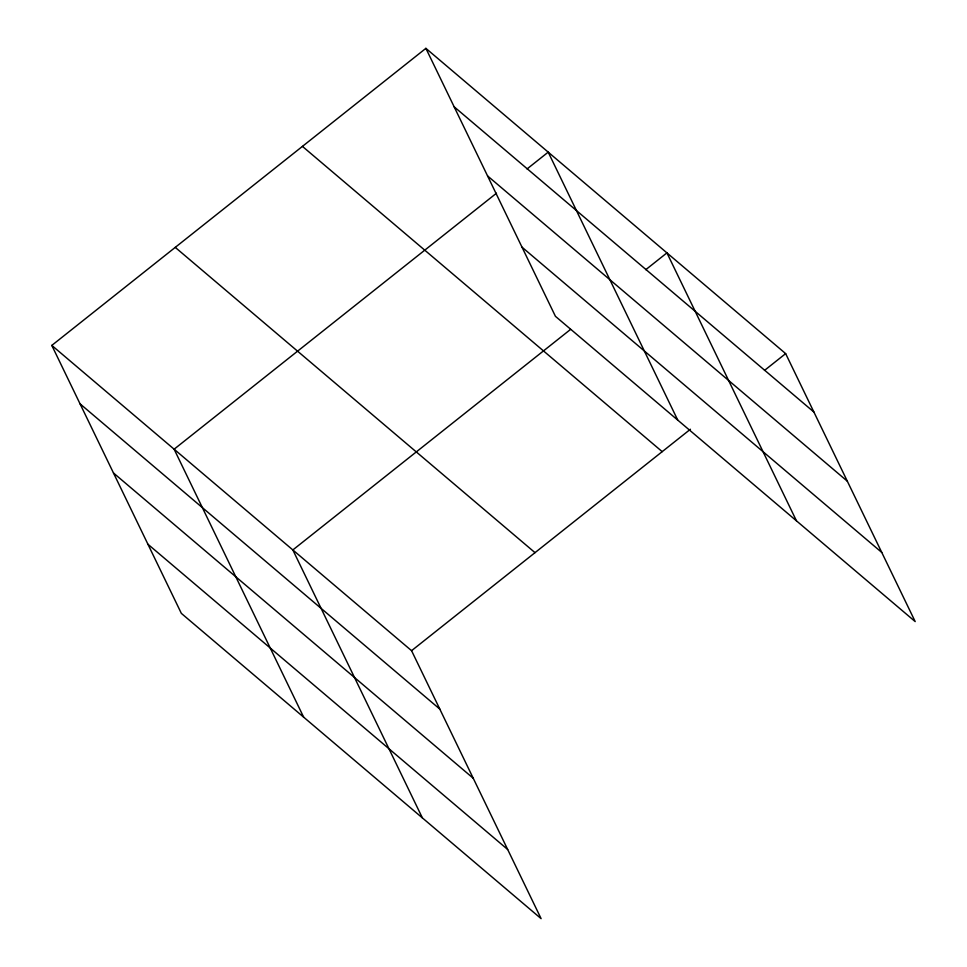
<?xml version="1.0" encoding="UTF-8"?>
<svg xmlns="http://www.w3.org/2000/svg" width="967" height="967" viewBox="0 0 967 967"><rect width="100%" height="100%" fill="white"/><g stroke="black" fill="none" stroke-linecap="round" stroke-linejoin="round"><path stroke-width="1.45" d="M51.807 345.412L411.567 650.682L541.109 918.65L181.349 613.38L51.807 345.412L425.891 48.35L785.651 353.62L915.193 621.588L555.433 316.318L425.891 48.35M496.482 193.219L174.12 449.208L303.662 717.176M527.051 168.947L548.204 152.145L677.746 420.113M570.53 329.433L292.844 549.945L422.386 817.913M645.775 269.684L666.928 252.883L796.47 520.85M411.567 650.682L690.426 429.239M764.498 370.421L785.651 353.62M454.127 106.769L813.9 412.039M487.561 175.921L847.322 481.191M521.999 247.165L881.771 552.435M302.441 146.38L662.202 451.649M175.257 247.383L535.017 552.653M80.043 403.831L439.816 709.101M113.477 472.984L473.238 778.254M147.915 544.228L507.687 849.497"/></g></svg>
